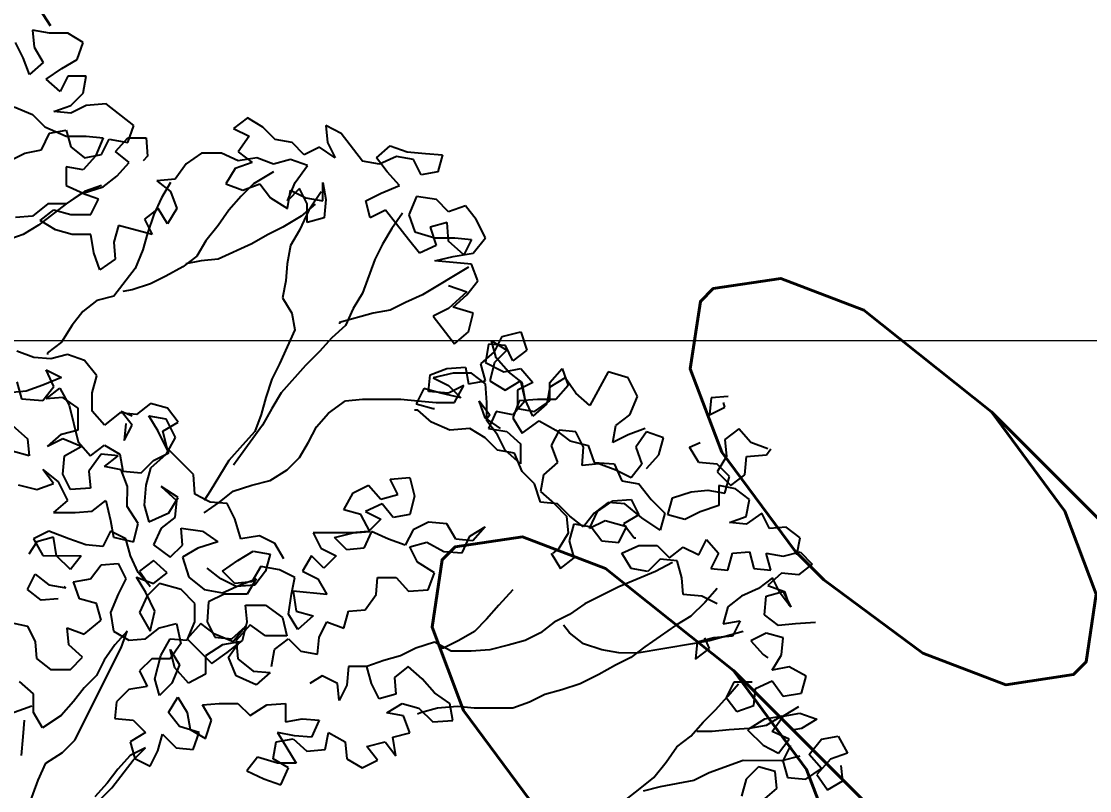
# Model space of a CAD drawing. Header units: millimetres. Extents: x 684983 to 685377, y 990360 to 990509.
# Drawn here: x 685002.778 to 685003.781, y 990431.616 to 990432.338 of the extents above; entities that cross this region are included whole.
import ezdxf

# ---------------------------------------------------------------- set-up
doc = ezdxf.new("R2010")
doc.units = ezdxf.units.MM
doc.layers.add('grid', color=8, linetype='Continuous', lineweight=9)
doc.layers.add('GRID LEVELS', color=7, linetype='Continuous', lineweight=13)
doc.layers.add('TEAK', color=7, linetype='Continuous')
doc.styles.get("Standard").update_dxf_attribs({"font": 'RomanS'})

# ---------------------------------------------------------------- blocks, each defined once
blk = doc.blocks.new('A$C25655A80')
at = {"color": 62}
for p, q in [((0.20665, 2.06565), (0.19608, 2.06758)), ((0.19608, 2.06758), (0.19703, 2.05701)), ((0.19029, 2.05028), (0.18549, 2.0599)), ((0.21818, 2.06564), (0.20665, 2.06565)), ((0.22779, 2.05986), (0.21818, 2.06564)), ((0.22394, 2.04929), (0.22779, 2.05986)), ((0.19703, 2.05701), (0.20279, 2.04739)), ((0.19413, 2.03971), (0.19029, 2.05028)), ((0.20279, 2.04739), (0.19413, 2.03971)), ((0.21432, 2.04353), (0.22394, 2.04929)), ((0.2047, 2.03681), (0.21432, 2.04353)), ((0.21334, 2.02911), (0.2047, 2.03681)), ((0.21816, 2.03872), (0.21334, 2.02911)), ((0.22969, 2.03871), (0.21816, 2.03872)), ((0.22776, 2.02814), (0.22969, 2.03871)), ((0.22006, 2.02046), (0.22776, 2.02814)), ((0.1845, 2.01953), (0.19603, 2.01471)), ((0.20949, 2.01662), (0.22006, 2.02046)), ((0.22968, 2.02045), (0.22006, 2.01565)), ((0.24218, 2.0214), (0.22968, 2.02045)), ((0.25947, 2.00792), (0.24218, 2.0214)), ((0.19603, 2.01471), (0.20371, 2.00701)), ((0.22006, 2.01565), (0.20949, 2.01662)), ((0.33061, 2.01266), (0.32195, 2.00594)), ((0.34022, 2.00689), (0.33061, 2.01266)), ((0.20371, 2.00701), (0.21716, 2.00123)), ((0.25561, 1.99735), (0.25947, 2.00792)), ((0.32195, 2.00594), (0.33156, 2.00113)), ((0.3479, 1.99919), (0.34022, 2.00689)), ((0.37963, 2.00781), (0.38058, 1.99724)), ((0.38924, 2.003), (0.37963, 2.00781)), ((0.20177, 1.99259), (0.20659, 2.00316)), ((0.20659, 2.00316), (0.21717, 2.00508)), ((0.21716, 2.00123), (0.22966, 2.00122)), ((0.21717, 2.00508), (0.22004, 1.9945)), ((0.22966, 2.00122), (0.24023, 2.00025)), ((0.24023, 2.00025), (0.23542, 1.98872)), ((0.23926, 1.98968), (0.24408, 1.99928)), ((0.24408, 1.99928), (0.25561, 1.99735)), ((0.24792, 1.99159), (0.25561, 2.00024)), ((0.25561, 2.00024), (0.26715, 2.00022)), ((0.26715, 2.00022), (0.2681, 1.98869)), ((0.33156, 2.00113), (0.32482, 1.99152)), ((0.35847, 1.99726), (0.3479, 1.99919)), ((0.40268, 1.98568), (0.38924, 2.003)), ((0.1912, 1.99068), (0.20177, 1.99259)), ((0.22004, 1.9945), (0.22869, 1.98776)), ((0.36615, 1.98956), (0.35847, 1.99726)), ((0.37577, 1.99436), (0.36615, 1.98956)), ((0.38538, 1.98762), (0.37577, 1.99436)), ((0.38058, 1.99724), (0.38538, 1.98762)), ((0.41133, 1.9876), (0.41999, 1.99528)), ((0.41999, 1.99528), (0.43056, 1.99142)), ((0.18158, 1.98588), (0.1912, 1.99068)), ((0.23542, 1.98872), (0.22772, 1.98007)), ((0.22869, 1.98776), (0.23926, 1.98968)), ((0.25656, 1.98485), (0.24792, 1.99159)), ((0.2681, 1.98869), (0.26521, 1.98581)), ((0.30175, 1.99058), (0.29213, 1.98386)), ((0.31425, 1.99057), (0.30175, 1.99058)), ((0.32482, 1.98575), (0.31425, 1.99057)), ((0.32482, 1.99152), (0.33347, 1.98478)), ((0.33635, 1.98766), (0.32482, 1.98575)), ((0.34692, 1.98381), (0.33635, 1.98766)), ((0.3575, 1.98668), (0.34692, 1.98381)), ((0.36807, 1.98283), (0.3575, 1.98668)), ((0.41806, 1.97894), (0.41133, 1.9876)), ((0.42383, 1.98855), (0.41325, 1.98375)), ((0.4344, 1.98661), (0.42383, 1.98855)), ((0.43056, 1.99142), (0.4421, 1.99045)), ((0.4392, 1.977), (0.4344, 1.98661)), ((0.4421, 1.99045), (0.45267, 1.98948)), ((0.45267, 1.98948), (0.44978, 1.97891)), ((0.21715, 1.98201), (0.21714, 1.97047)), ((0.22772, 1.98007), (0.21715, 1.98201)), ((0.24886, 1.97621), (0.25656, 1.98485)), ((0.29213, 1.98386), (0.28539, 1.97425)), ((0.32289, 1.98095), (0.31711, 1.97134)), ((0.33347, 1.98478), (0.32289, 1.98095)), ((0.36037, 1.97226), (0.36807, 1.98283)), ((0.41325, 1.98375), (0.40268, 1.98568)), ((0.24021, 1.96949), (0.24886, 1.97621)), ((0.28539, 1.97425), (0.27385, 1.9733)), ((0.27385, 1.9733), (0.2825, 1.96657)), ((0.34692, 1.979), (0.33441, 1.97132)), ((0.42574, 1.97028), (0.41806, 1.97894)), ((0.44978, 1.97891), (0.4392, 1.977)), ((0.22867, 1.96661), (0.21712, 1.95893)), ((0.21714, 1.97047), (0.22771, 1.96565)), ((0.22771, 1.96565), (0.24021, 1.96949)), ((0.23925, 1.97045), (0.22867, 1.96661)), ((0.28251, 1.97233), (0.27673, 1.96273)), ((0.2825, 1.96657), (0.28634, 1.95599)), ((0.31711, 1.97134), (0.32768, 1.96749)), ((0.33441, 1.97132), (0.32672, 1.96364)), ((0.32768, 1.96749), (0.33826, 1.97132)), ((0.33826, 1.97132), (0.34498, 1.96266)), ((0.35555, 1.96073), (0.36037, 1.97226)), ((0.36325, 1.96841), (0.35555, 1.96073)), ((0.35555, 1.95592), (0.35748, 1.96746)), ((0.35748, 1.96746), (0.36709, 1.96264)), ((0.36805, 1.9588), (0.36325, 1.96841)), ((0.37671, 1.96648), (0.36901, 1.95495)), ((0.37766, 1.96071), (0.37767, 1.97225)), ((0.37767, 1.97225), (0.37959, 1.96167)), ((0.4142, 1.96548), (0.42574, 1.97028)), ((0.22674, 1.96566), (0.21712, 1.95893)), ((0.23731, 1.9618), (0.22674, 1.96566)), ((0.2325, 1.95219), (0.23731, 1.9618)), ((0.27673, 1.96273), (0.27191, 1.95216)), ((0.32672, 1.96364), (0.31902, 1.955)), ((0.34498, 1.96266), (0.35555, 1.95592)), ((0.36709, 1.96264), (0.37766, 1.96071)), ((0.37959, 1.96167), (0.37862, 1.95014)), ((0.40458, 1.96069), (0.4142, 1.96548)), ((0.40745, 1.95011), (0.40458, 1.96069)), ((0.43631, 1.96354), (0.43149, 1.95201)), ((0.4488, 1.96161), (0.43631, 1.96354)), ((0.45648, 1.95391), (0.4488, 1.96161)), ((0.20559, 1.95895), (0.19597, 1.95126)), ((0.21712, 1.95893), (0.19981, 1.94549)), ((0.20077, 1.94838), (0.20943, 1.9551)), ((0.21712, 1.95893), (0.20559, 1.95895)), ((0.20943, 1.9551), (0.22, 1.9522)), ((0.2748, 1.956), (0.26614, 1.94928)), ((0.28056, 1.94638), (0.2748, 1.956)), ((0.28634, 1.95599), (0.28056, 1.94638)), ((0.31902, 1.955), (0.31228, 1.94539)), ((0.36901, 1.95495), (0.36323, 1.94246)), ((0.37286, 1.95879), (0.3642, 1.95111)), ((0.36804, 1.94726), (0.36805, 1.9588)), ((0.41707, 1.95491), (0.40745, 1.95011)), ((0.42379, 1.94625), (0.41707, 1.95491)), ((0.42764, 1.95297), (0.42091, 1.94337)), ((0.46706, 1.95774), (0.45648, 1.95391)), ((0.47378, 1.94909), (0.46706, 1.95774)), ((0.19597, 1.95126), (0.18539, 1.95031)), ((0.21038, 1.9426), (0.20077, 1.94838)), ((0.22, 1.9522), (0.2325, 1.95219)), ((0.26614, 1.94928), (0.27094, 1.93966)), ((0.27191, 1.95216), (0.26806, 1.94062)), ((0.3642, 1.95111), (0.35266, 1.94439)), ((0.37862, 1.95014), (0.36804, 1.94726)), ((0.43147, 1.93663), (0.42379, 1.94625)), ((0.43149, 1.95201), (0.43532, 1.94143)), ((0.45552, 1.94718), (0.44494, 1.94431)), ((0.45647, 1.93564), (0.45552, 1.94718)), ((0.47954, 1.93755), (0.47378, 1.94909)), ((0.19019, 1.93973), (0.17961, 1.9359)), ((0.19981, 1.94549), (0.19019, 1.93973)), ((0.22095, 1.93971), (0.21038, 1.9426)), ((0.23249, 1.93969), (0.22095, 1.93971)), ((0.2344, 1.92816), (0.23249, 1.93969)), ((0.2498, 1.94545), (0.2469, 1.93487)), ((0.27094, 1.93966), (0.2498, 1.94545)), ((0.26806, 1.94062), (0.26516, 1.93005)), ((0.31228, 1.94539), (0.30458, 1.93578)), ((0.34304, 1.93959), (0.33342, 1.93383)), ((0.35266, 1.94439), (0.34304, 1.93959)), ((0.36323, 1.94246), (0.35745, 1.93285)), ((0.42091, 1.94337), (0.41513, 1.93376)), ((0.43532, 1.94143), (0.44782, 1.93757)), ((0.44494, 1.94431), (0.44877, 1.93277)), ((0.2469, 1.93487), (0.24785, 1.9243)), ((0.30458, 1.93578), (0.29881, 1.92618)), ((0.33342, 1.93383), (0.31226, 1.92424)), ((0.35745, 1.93285), (0.35552, 1.92132)), ((0.41513, 1.93376), (0.41031, 1.92415)), ((0.4382, 1.92797), (0.43147, 1.93663)), ((0.44877, 1.93277), (0.4382, 1.92797)), ((0.44782, 1.93757), (0.46031, 1.93756)), ((0.46607, 1.92698), (0.45647, 1.93564)), ((0.46031, 1.93756), (0.47089, 1.93659)), ((0.47089, 1.93659), (0.46607, 1.92698)), ((0.47184, 1.92794), (0.47954, 1.93755)), ((0.23824, 1.91758), (0.2344, 1.92816)), ((0.26516, 1.93005), (0.26035, 1.91852)), ((0.29881, 1.92618), (0.29015, 1.91945)), ((0.4478, 1.92316), (0.45934, 1.92603)), ((0.45934, 1.92603), (0.47184, 1.92794)), ((0.24785, 1.9243), (0.23824, 1.91758)), ((0.29015, 1.91945), (0.27957, 1.9137)), ((0.30169, 1.92329), (0.29207, 1.92138)), ((0.31226, 1.92424), (0.30169, 1.92329)), ((0.35552, 1.92132), (0.35455, 1.91074)), ((0.41031, 1.92415), (0.4026, 1.90301)), ((0.46895, 1.91929), (0.44009, 1.90201)), ((0.47087, 1.92121), (0.4478, 1.92316)), ((0.47471, 1.91063), (0.47087, 1.92121)), ((0.26035, 1.91852), (0.24687, 1.90123)), ((0.27957, 1.9137), (0.26995, 1.9089)), ((0.26995, 1.9089), (0.25841, 1.90506)), ((0.35455, 1.91074), (0.35261, 1.90017)), ((0.45644, 1.90777), (0.46797, 1.90391)), ((0.46797, 1.90199), (0.47471, 1.91063)), ((0.24687, 1.90123), (0.2363, 1.89836)), ((0.25841, 1.90506), (0.25264, 1.90411)), ((0.35261, 1.90017), (0.35837, 1.89055)), ((0.4026, 1.90301), (0.39683, 1.8934)), ((0.44009, 1.90201), (0.42952, 1.89722)), ((0.46797, 1.90391), (0.45643, 1.89335)), ((0.45931, 1.89431), (0.46797, 1.90199)), ((0.2363, 1.89836), (0.22764, 1.89163)), ((0.39683, 1.8934), (0.39201, 1.88283)), ((0.4199, 1.89242), (0.40932, 1.89051)), ((0.42952, 1.89722), (0.4199, 1.89242)), ((0.45643, 1.89335), (0.44681, 1.88855)), ((0.47181, 1.89045), (0.45931, 1.89431)), ((0.22764, 1.89163), (0.2209, 1.88299)), ((0.35837, 1.89055), (0.36029, 1.87998)), ((0.40932, 1.89051), (0.38817, 1.88476)), ((0.44681, 1.88855), (0.46025, 1.87123)), ((0.46891, 1.87892), (0.47181, 1.89045)), ((0.2209, 1.88299), (0.21416, 1.87242)), ((0.36029, 1.87998), (0.35065, 1.85884)), ((0.39201, 1.88283), (0.38335, 1.87515)), ((0.38817, 1.88476), (0.38817, 1.8838)), ((0.46025, 1.87123), (0.46891, 1.87892)), ((0.49006, 1.87601), (0.5016, 1.87889)), ((0.5016, 1.87889), (0.50543, 1.86735)), ((0.21416, 1.87242), (0.2055, 1.8657)), ((0.38335, 1.87515), (0.37565, 1.8665)), ((0.48333, 1.87314), (0.49293, 1.86736)), ((0.4862, 1.86256), (0.48333, 1.87314)), ((0.48524, 1.8664), (0.49006, 1.87601)), ((0.19685, 1.86282), (0.18628, 1.86668)), ((0.2055, 1.8657), (0.2055, 1.86474)), ((0.37565, 1.8665), (0.367, 1.85786)), ((0.47658, 1.85872), (0.48524, 1.8664)), ((0.4814, 1.87121), (0.47947, 1.85968)), ((0.49198, 1.87024), (0.4814, 1.87121)), ((0.49293, 1.86736), (0.48524, 1.85968)), ((0.49677, 1.86063), (0.49198, 1.87024)), ((0.50543, 1.86735), (0.49677, 1.86063)), ((0.20742, 1.86185), (0.19685, 1.86282)), ((0.218, 1.86473), (0.20742, 1.86185)), ((0.22857, 1.86087), (0.218, 1.86473)), ((0.23625, 1.85125), (0.22857, 1.86087)), ((0.35065, 1.85884), (0.34584, 1.84923)), ((0.47946, 1.84814), (0.47658, 1.85872)), ((0.47947, 1.85968), (0.491, 1.8539)), ((0.48524, 1.85968), (0.48234, 1.84814)), ((0.49388, 1.8539), (0.4862, 1.86256)), ((0.20453, 1.85513), (0.21414, 1.85031)), ((0.20933, 1.84455), (0.20453, 1.85513)), ((0.367, 1.85786), (0.3516, 1.84057)), ((0.44388, 1.84145), (0.44486, 1.85202)), ((0.44486, 1.85202), (0.45543, 1.85586)), ((0.45928, 1.85297), (0.44678, 1.8501)), ((0.45543, 1.85586), (0.46697, 1.85681)), ((0.47081, 1.85296), (0.45928, 1.85297)), ((0.46697, 1.85681), (0.46888, 1.84623)), ((0.47946, 1.84622), (0.47081, 1.85296)), ((0.491, 1.8539), (0.50158, 1.85582)), ((0.50253, 1.84716), (0.49388, 1.8539)), ((0.50158, 1.85582), (0.50926, 1.84716)), ((0.51983, 1.84715), (0.52753, 1.85579)), ((0.52753, 1.85579), (0.53137, 1.84521)), ((0.55637, 1.85384), (0.54481, 1.8327)), ((0.56886, 1.84999), (0.55637, 1.85384)), ((0.18626, 1.84745), (0.18914, 1.83688)), ((0.2026, 1.84551), (0.19202, 1.84168)), ((0.21414, 1.85031), (0.2026, 1.84551)), ((0.23336, 1.84068), (0.23625, 1.85125)), ((0.34584, 1.84923), (0.34198, 1.8377)), ((0.44678, 1.8501), (0.45638, 1.84528)), ((0.46888, 1.84623), (0.47946, 1.84814)), ((0.48041, 1.83469), (0.47946, 1.84622)), ((0.48234, 1.84814), (0.49195, 1.84237)), ((0.49195, 1.84237), (0.50157, 1.84812)), ((0.50926, 1.84716), (0.49964, 1.84236)), ((0.50157, 1.84812), (0.50444, 1.83563)), ((0.50444, 1.83659), (0.50253, 1.84716)), ((0.51982, 1.83561), (0.51983, 1.84715)), ((0.52945, 1.85002), (0.51983, 1.84426)), ((0.53617, 1.8404), (0.52945, 1.85002)), ((0.57462, 1.83844), (0.56886, 1.84999)), ((0.19202, 1.84168), (0.18145, 1.84073)), ((0.20259, 1.8359), (0.20933, 1.84455)), ((0.20452, 1.83686), (0.21317, 1.84358)), ((0.21317, 1.84358), (0.21893, 1.833)), ((0.23335, 1.82914), (0.23336, 1.84068)), ((0.3516, 1.84057), (0.34582, 1.83096)), ((0.441, 1.84337), (0.43619, 1.83376)), ((0.45157, 1.84048), (0.441, 1.84337)), ((0.45638, 1.84048), (0.44388, 1.84145)), ((0.46407, 1.83758), (0.45157, 1.84048)), ((0.45638, 1.84528), (0.46407, 1.83758)), ((0.466, 1.84527), (0.45638, 1.84048)), ((0.46022, 1.8347), (0.466, 1.84527)), ((0.49964, 1.84236), (0.49963, 1.83082)), ((0.51983, 1.84426), (0.5179, 1.83369)), ((0.53137, 1.84521), (0.52367, 1.83657)), ((0.54481, 1.8327), (0.53617, 1.8404)), ((0.18914, 1.83688), (0.20259, 1.8359)), ((0.21509, 1.83781), (0.20452, 1.83686)), ((0.2247, 1.83107), (0.21509, 1.83781)), ((0.21893, 1.833), (0.22468, 1.80993)), ((0.26988, 1.83392), (0.26122, 1.8272)), ((0.28045, 1.83102), (0.26988, 1.83392)), ((0.34198, 1.8377), (0.33909, 1.82712)), ((0.38139, 1.82805), (0.39197, 1.83573)), ((0.39197, 1.83573), (0.40254, 1.83668)), ((0.40254, 1.83668), (0.42658, 1.83666)), ((0.42658, 1.83666), (0.43715, 1.83569)), ((0.43619, 1.83376), (0.44676, 1.83087)), ((0.43715, 1.83569), (0.44868, 1.83471)), ((0.44868, 1.83471), (0.46022, 1.8347)), ((0.4756, 1.83565), (0.48232, 1.82699)), ((0.47944, 1.82507), (0.4756, 1.83565)), ((0.4804, 1.82315), (0.48041, 1.83469)), ((0.50444, 1.83563), (0.49674, 1.82698)), ((0.5006, 1.83563), (0.49674, 1.82506)), ((0.51213, 1.83658), (0.5006, 1.83563)), ((0.50924, 1.82601), (0.50444, 1.83659)), ((0.5179, 1.83369), (0.50924, 1.82601)), ((0.5102, 1.82889), (0.51982, 1.83561)), ((0.52367, 1.83657), (0.51213, 1.83658)), ((0.5698, 1.82691), (0.57462, 1.83844)), ((0.62076, 1.83744), (0.61979, 1.82687)), ((0.63134, 1.83839), (0.62076, 1.83744)), ((0.62941, 1.83167), (0.62845, 1.83455)), ((0.22469, 1.81762), (0.2247, 1.83107)), ((0.24103, 1.82049), (0.23335, 1.82914)), ((0.25065, 1.82817), (0.24103, 1.82049)), ((0.26122, 1.8272), (0.25065, 1.82817)), ((0.25161, 1.82913), (0.25834, 1.82624)), ((0.25833, 1.82047), (0.25161, 1.82913)), ((0.26891, 1.82623), (0.27949, 1.8243)), ((0.27467, 1.81661), (0.26891, 1.82623)), ((0.28717, 1.82237), (0.28045, 1.83102)), ((0.33909, 1.82712), (0.33523, 1.81655)), ((0.34582, 1.83096), (0.34004, 1.82039)), ((0.37369, 1.8194), (0.38139, 1.82805)), ((0.43714, 1.82992), (0.43522, 1.82992)), ((0.44579, 1.82222), (0.43714, 1.82992)), ((0.44676, 1.83087), (0.44772, 1.83087)), ((0.48232, 1.82699), (0.4804, 1.82411)), ((0.48617, 1.82891), (0.48135, 1.81834)), ((0.49674, 1.82698), (0.48617, 1.82891)), ((0.49963, 1.83082), (0.5102, 1.82889)), ((0.56114, 1.82019), (0.5698, 1.82691)), ((0.61979, 1.82687), (0.62941, 1.83167)), ((0.18335, 1.82054), (0.19296, 1.81188)), ((0.25449, 1.82143), (0.25352, 1.81086)), ((0.25352, 1.81086), (0.25833, 1.82047)), ((0.27756, 1.81661), (0.28717, 1.82237)), ((0.27949, 1.8243), (0.28524, 1.81275)), ((0.34004, 1.82039), (0.32464, 1.79926)), ((0.36887, 1.80979), (0.37369, 1.8194)), ((0.45732, 1.8174), (0.44579, 1.82222)), ((0.48904, 1.81834), (0.47944, 1.82507)), ((0.48712, 1.81449), (0.4804, 1.82315)), ((0.49674, 1.82506), (0.5025, 1.81544)), ((0.5025, 1.81544), (0.51308, 1.82312)), ((0.51308, 1.82312), (0.52365, 1.81734)), ((0.55921, 1.80962), (0.56114, 1.82019)), ((0.20545, 1.80706), (0.21411, 1.81474)), ((0.21411, 1.81474), (0.22469, 1.81762)), ((0.28139, 1.80315), (0.27467, 1.81661)), ((0.28043, 1.80603), (0.27756, 1.81661)), ((0.28524, 1.81275), (0.27947, 1.80219)), ((0.33523, 1.81655), (0.32754, 1.80791)), ((0.46982, 1.81835), (0.45732, 1.8174)), ((0.47943, 1.81258), (0.46982, 1.81835)), ((0.48711, 1.80488), (0.47943, 1.81258)), ((0.48135, 1.81834), (0.49289, 1.81641)), ((0.49192, 1.80487), (0.48712, 1.81449)), ((0.49289, 1.81641), (0.50153, 1.80871)), ((0.52557, 1.81734), (0.52076, 1.80773)), ((0.52365, 1.81734), (0.5323, 1.81061)), ((0.53615, 1.81637), (0.52557, 1.81734)), ((0.54094, 1.80675), (0.53615, 1.81637)), ((0.56883, 1.81442), (0.55921, 1.80962)), ((0.57941, 1.81825), (0.56883, 1.81442)), ((0.58037, 1.81633), (0.57363, 1.80672)), ((0.59094, 1.81247), (0.58037, 1.81633)), ((0.58804, 1.8019), (0.59094, 1.81247)), ((0.63805, 1.8182), (0.62939, 1.81148)), ((0.64573, 1.80954), (0.63805, 1.8182)), ((0.19296, 1.81188), (0.19391, 1.8013)), ((0.21507, 1.81186), (0.20545, 1.80706)), ((0.2266, 1.80704), (0.21507, 1.81186)), ((0.21602, 1.80128), (0.2266, 1.80704)), ((0.22468, 1.80993), (0.23236, 1.80127)), ((0.23236, 1.80127), (0.24102, 1.80799)), ((0.24102, 1.80799), (0.25063, 1.80221)), ((0.29676, 1.78967), (0.28043, 1.80603)), ((0.32754, 1.80791), (0.31888, 1.7983)), ((0.3631, 1.80019), (0.36887, 1.80979)), ((0.50153, 1.80871), (0.50152, 1.79621)), ((0.52076, 1.80773), (0.52459, 1.79715)), ((0.5323, 1.81061), (0.54383, 1.80771)), ((0.53997, 1.79522), (0.54094, 1.80675)), ((0.54383, 1.80771), (0.54766, 1.79713)), ((0.57363, 1.80672), (0.57746, 1.79614)), ((0.60727, 1.80669), (0.61401, 1.80957)), ((0.61303, 1.79707), (0.60727, 1.80669)), ((0.62939, 1.81148), (0.63034, 1.8009)), ((0.6563, 1.80569), (0.64573, 1.80954)), ((0.65533, 1.80184), (0.65822, 1.80568)), ((0.19391, 1.8013), (0.18334, 1.8042)), ((0.21505, 1.78975), (0.21602, 1.80128)), ((0.23909, 1.80222), (0.23139, 1.79166)), ((0.24966, 1.80125), (0.23909, 1.80222)), ((0.24101, 1.79453), (0.24966, 1.80125)), ((0.25063, 1.80221), (0.25254, 1.79164)), ((0.27947, 1.80219), (0.26984, 1.79354)), ((0.27177, 1.79835), (0.28139, 1.80315)), ((0.32464, 1.79926), (0.32176, 1.79542)), ((0.3554, 1.7925), (0.3631, 1.80019)), ((0.49768, 1.80295), (0.48711, 1.80488)), ((0.50152, 1.79621), (0.49192, 1.80487)), ((0.50248, 1.79141), (0.49768, 1.80295)), ((0.58035, 1.79326), (0.58804, 1.8019)), ((0.63034, 1.8009), (0.62456, 1.7913)), ((0.64187, 1.78936), (0.64284, 1.80089)), ((0.64284, 1.80089), (0.65533, 1.80184)), ((0.20255, 1.79264), (0.21216, 1.78494)), ((0.20927, 1.78398), (0.20255, 1.79264)), ((0.25158, 1.7926), (0.24101, 1.79453)), ((0.25541, 1.78202), (0.25158, 1.7926)), ((0.26407, 1.79066), (0.27177, 1.79835)), ((0.26984, 1.79354), (0.26695, 1.78297)), ((0.31888, 1.7983), (0.30732, 1.77909)), ((0.34482, 1.78578), (0.3554, 1.7925)), ((0.52459, 1.79715), (0.51593, 1.78947)), ((0.55055, 1.79617), (0.53997, 1.79522)), ((0.54766, 1.79713), (0.56016, 1.79616)), ((0.56112, 1.79231), (0.55055, 1.79617)), ((0.56016, 1.79616), (0.56496, 1.78558)), ((0.57073, 1.7875), (0.56112, 1.79231)), ((0.57746, 1.79614), (0.57073, 1.7875)), ((0.62457, 1.7961), (0.61303, 1.79707)), ((0.63225, 1.7884), (0.62457, 1.7961)), ((0.21985, 1.78013), (0.21505, 1.78975)), ((0.23139, 1.79166), (0.23234, 1.78108)), ((0.25254, 1.79164), (0.26407, 1.79066)), ((0.29771, 1.77717), (0.29676, 1.78967)), ((0.33328, 1.78291), (0.34482, 1.78578)), ((0.4198, 1.78668), (0.4323, 1.78763)), ((0.4246, 1.77706), (0.4198, 1.78668)), ((0.4323, 1.78763), (0.43517, 1.77609)), ((0.51016, 1.78371), (0.50248, 1.79141)), ((0.51593, 1.78947), (0.514, 1.7789)), ((0.56496, 1.78558), (0.57553, 1.78365)), ((0.62456, 1.7913), (0.63321, 1.78264)), ((0.62936, 1.77783), (0.63225, 1.7884)), ((0.63321, 1.78264), (0.64187, 1.78936)), ((0.18716, 1.78304), (0.1987, 1.78015)), ((0.1987, 1.78015), (0.20927, 1.78398)), ((0.21216, 1.78494), (0.21792, 1.7734)), ((0.23234, 1.78108), (0.21985, 1.78013)), ((0.2554, 1.76952), (0.25541, 1.78202)), ((0.26695, 1.78297), (0.26598, 1.77047)), ((0.27656, 1.782), (0.28617, 1.77334)), ((0.28713, 1.77526), (0.27656, 1.782)), ((0.30732, 1.77909), (0.30347, 1.77332)), ((0.31308, 1.77235), (0.32174, 1.77908)), ((0.32174, 1.77908), (0.33328, 1.78291)), ((0.39672, 1.77805), (0.40634, 1.78284)), ((0.40634, 1.78284), (0.41402, 1.77418)), ((0.514, 1.77217), (0.51016, 1.78371)), ((0.514, 1.7789), (0.52265, 1.7712)), ((0.57553, 1.78365), (0.58321, 1.77403)), ((0.59667, 1.77498), (0.60821, 1.77881)), ((0.60821, 1.77881), (0.61879, 1.77976)), ((0.61879, 1.77976), (0.62936, 1.77783)), ((0.62552, 1.78264), (0.62551, 1.77015)), ((0.63609, 1.78071), (0.62552, 1.78264)), ((0.64473, 1.77397), (0.63609, 1.78071)), ((0.21792, 1.7734), (0.20926, 1.76572)), ((0.23329, 1.76666), (0.24195, 1.77338)), ((0.24195, 1.77338), (0.24482, 1.76088)), ((0.28136, 1.76565), (0.28713, 1.77526)), ((0.28617, 1.77334), (0.2852, 1.76277)), ((0.30732, 1.77236), (0.29771, 1.77717)), ((0.30347, 1.76563), (0.31308, 1.77235)), ((0.31789, 1.77139), (0.30732, 1.77236)), ((0.39095, 1.76748), (0.39672, 1.77805)), ((0.41402, 1.77418), (0.4246, 1.77706)), ((0.43517, 1.77609), (0.43228, 1.76455)), ((0.52457, 1.7712), (0.514, 1.77217)), ((0.55629, 1.77213), (0.54764, 1.76541)), ((0.54956, 1.76637), (0.55918, 1.77309)), ((0.56687, 1.77116), (0.55629, 1.77213)), ((0.55918, 1.77309), (0.57071, 1.77404)), ((0.57071, 1.77404), (0.57551, 1.76442)), ((0.58321, 1.77403), (0.59186, 1.76537)), ((0.59378, 1.76441), (0.59667, 1.77498)), ((0.6428, 1.7634), (0.64473, 1.77397)), ((0.20926, 1.76572), (0.22272, 1.76571)), ((0.22272, 1.76571), (0.23329, 1.76666)), ((0.26212, 1.75894), (0.2554, 1.76952)), ((0.26598, 1.77047), (0.26885, 1.7599)), ((0.26885, 1.7599), (0.28136, 1.76565)), ((0.32269, 1.76177), (0.31789, 1.77139)), ((0.40152, 1.76458), (0.39095, 1.76748)), ((0.41498, 1.7713), (0.4044, 1.7665)), ((0.4044, 1.7665), (0.41401, 1.76169)), ((0.4217, 1.76264), (0.41498, 1.7713)), ((0.52265, 1.7712), (0.53033, 1.7635)), ((0.53225, 1.7635), (0.52457, 1.7712)), ((0.54764, 1.76541), (0.5409, 1.75676)), ((0.54474, 1.7558), (0.54956, 1.76637)), ((0.57743, 1.7625), (0.56687, 1.77116)), ((0.59186, 1.76537), (0.58896, 1.7548)), ((0.61397, 1.76631), (0.60435, 1.76151)), ((0.62551, 1.77015), (0.61397, 1.76631)), ((0.65242, 1.76531), (0.6428, 1.75859)), ((0.65722, 1.7557), (0.65242, 1.76531)), ((0.24482, 1.76088), (0.24673, 1.75031)), ((0.25923, 1.74741), (0.26212, 1.75894)), ((0.2852, 1.76277), (0.27654, 1.75605)), ((0.32652, 1.74927), (0.32269, 1.76177)), ((0.40727, 1.754), (0.40152, 1.76458)), ((0.41401, 1.76169), (0.40631, 1.754)), ((0.43228, 1.76455), (0.4217, 1.76264)), ((0.44381, 1.75974), (0.43419, 1.75494)), ((0.45534, 1.75877), (0.44381, 1.75974)), ((0.4611, 1.74915), (0.45534, 1.75877)), ((0.53033, 1.7635), (0.53128, 1.75293)), ((0.53224, 1.74812), (0.53513, 1.75869)), ((0.5409, 1.75676), (0.53225, 1.7635)), ((0.53513, 1.75869), (0.5457, 1.75676)), ((0.55436, 1.7606), (0.54474, 1.7558)), ((0.56781, 1.75674), (0.55436, 1.7606)), ((0.57551, 1.76442), (0.56589, 1.75866)), ((0.56589, 1.75866), (0.57262, 1.75001)), ((0.58896, 1.7548), (0.57743, 1.7625)), ((0.60435, 1.76151), (0.59378, 1.76441)), ((0.63222, 1.75957), (0.6428, 1.7634)), ((0.6428, 1.75859), (0.63222, 1.75957)), ((0.20636, 1.75419), (0.19675, 1.74939)), ((0.21886, 1.74937), (0.20636, 1.75419)), ((0.24482, 1.75415), (0.24, 1.74454)), ((0.25442, 1.74934), (0.24482, 1.75415)), ((0.27654, 1.75605), (0.27172, 1.74548)), ((0.28904, 1.75603), (0.30249, 1.7541)), ((0.28999, 1.74546), (0.28904, 1.75603)), ((0.30249, 1.7541), (0.3121, 1.74736)), ((0.37171, 1.75307), (0.3765, 1.74346)), ((0.39574, 1.75305), (0.37171, 1.75307)), ((0.38516, 1.75018), (0.3967, 1.75305)), ((0.40631, 1.754), (0.39574, 1.75305)), ((0.3967, 1.75305), (0.40727, 1.754)), ((0.40824, 1.754), (0.40342, 1.74343)), ((0.41881, 1.74919), (0.40824, 1.754)), ((0.43419, 1.75494), (0.42938, 1.74533)), ((0.46976, 1.75106), (0.47938, 1.75682)), ((0.47938, 1.75682), (0.47168, 1.74818)), ((0.53128, 1.75293), (0.52551, 1.74332)), ((0.5457, 1.75676), (0.55243, 1.7481)), ((0.563, 1.74713), (0.56781, 1.75674)), ((0.66779, 1.75665), (0.65722, 1.7557)), ((0.67644, 1.74991), (0.66779, 1.75665)), ((0.19867, 1.74747), (0.19385, 1.73978)), ((0.19675, 1.74939), (0.2025, 1.73881)), ((0.20924, 1.75034), (0.19867, 1.74747)), ((0.21116, 1.7388), (0.20924, 1.75034)), ((0.22943, 1.74551), (0.21886, 1.74937)), ((0.24, 1.74454), (0.22943, 1.74551)), ((0.24673, 1.75031), (0.25923, 1.74741)), ((0.2573, 1.73876), (0.25442, 1.74934)), ((0.27172, 1.74548), (0.28229, 1.73778)), ((0.28229, 1.73778), (0.28999, 1.74546)), ((0.3121, 1.74736), (0.2996, 1.74353)), ((0.33806, 1.75118), (0.32652, 1.74927)), ((0.34767, 1.74637), (0.33806, 1.75118)), ((0.35343, 1.73675), (0.34767, 1.74637)), ((0.39284, 1.74248), (0.38516, 1.75018)), ((0.42938, 1.74533), (0.41881, 1.74919)), ((0.43226, 1.74437), (0.44284, 1.74724)), ((0.44284, 1.74724), (0.45341, 1.74146)), ((0.47168, 1.74818), (0.4611, 1.74915)), ((0.46494, 1.74049), (0.46976, 1.75106)), ((0.53511, 1.73754), (0.53224, 1.74812)), ((0.55243, 1.7481), (0.563, 1.74713)), ((0.56492, 1.7404), (0.57549, 1.7452)), ((0.57262, 1.75001), (0.57358, 1.75001)), ((0.57549, 1.7452), (0.58703, 1.74519)), ((0.58703, 1.74519), (0.59471, 1.73749)), ((0.61298, 1.7394), (0.6178, 1.749)), ((0.6178, 1.749), (0.62548, 1.74035)), ((0.6745, 1.73934), (0.67644, 1.74991)), ((0.2025, 1.73881), (0.22654, 1.73879)), ((0.2198, 1.73014), (0.21116, 1.7388)), ((0.22654, 1.73879), (0.2198, 1.73014)), ((0.26209, 1.72818), (0.2573, 1.73876)), ((0.2996, 1.74353), (0.28998, 1.73777)), ((0.32459, 1.73581), (0.3342, 1.74157)), ((0.3342, 1.74157), (0.34478, 1.73964)), ((0.34478, 1.73964), (0.34188, 1.72907)), ((0.37073, 1.73866), (0.36495, 1.72905)), ((0.37841, 1.73096), (0.37073, 1.73866)), ((0.3765, 1.74346), (0.38611, 1.73864)), ((0.38611, 1.73864), (0.37841, 1.73096)), ((0.40342, 1.74343), (0.39284, 1.74248)), ((0.43706, 1.73475), (0.43226, 1.74437)), ((0.45341, 1.74146), (0.46494, 1.74049)), ((0.5207, 1.74044), (0.52646, 1.73082)), ((0.52551, 1.74332), (0.52166, 1.74044)), ((0.57068, 1.73078), (0.56492, 1.7404)), ((0.59471, 1.73749), (0.60337, 1.74421)), ((0.60337, 1.74421), (0.61298, 1.7394)), ((0.62548, 1.74035), (0.62066, 1.73074)), ((0.63124, 1.72977), (0.63413, 1.74034)), ((0.63413, 1.74034), (0.6447, 1.74129)), ((0.6447, 1.74129), (0.64758, 1.73071)), ((0.65528, 1.74032), (0.66585, 1.73839)), ((0.65815, 1.72974), (0.65528, 1.74032)), ((0.66585, 1.73839), (0.67643, 1.74126)), ((0.67643, 1.74126), (0.68411, 1.73356)), ((0.23229, 1.72436), (0.23903, 1.73301)), ((0.23903, 1.73301), (0.2496, 1.73396)), ((0.2496, 1.73396), (0.2544, 1.72434)), ((0.27171, 1.73586), (0.26306, 1.72914)), ((0.28036, 1.72816), (0.27171, 1.73586)), ((0.28998, 1.73777), (0.29382, 1.72527)), ((0.31497, 1.72909), (0.32459, 1.73581)), ((0.339, 1.73196), (0.33323, 1.72235)), ((0.35054, 1.73002), (0.339, 1.73196)), ((0.44763, 1.72801), (0.43706, 1.73475)), ((0.52646, 1.73082), (0.53511, 1.73754)), ((0.58895, 1.73653), (0.58125, 1.72885)), ((0.59663, 1.7346), (0.58605, 1.72885)), ((0.59952, 1.73556), (0.58895, 1.73653)), ((0.60239, 1.72499), (0.59952, 1.73556)), ((0.68411, 1.73356), (0.67545, 1.72684)), ((0.19287, 1.71767), (0.19769, 1.72728)), ((0.19769, 1.72728), (0.20633, 1.72054)), ((0.26113, 1.7253), (0.2717, 1.72144)), ((0.26689, 1.71568), (0.26113, 1.7253)), ((0.26978, 1.71952), (0.26209, 1.72818)), ((0.26306, 1.72914), (0.26978, 1.71952)), ((0.2717, 1.72144), (0.28036, 1.72816)), ((0.29382, 1.72527), (0.30342, 1.71757)), ((0.314, 1.72429), (0.30536, 1.73103)), ((0.32265, 1.7214), (0.31497, 1.72909)), ((0.34188, 1.72907), (0.33515, 1.72042)), ((0.36014, 1.72521), (0.35054, 1.73002)), ((0.35821, 1.71463), (0.36014, 1.72521)), ((0.36495, 1.72905), (0.37456, 1.72423)), ((0.41108, 1.71459), (0.41206, 1.72516)), ((0.41206, 1.72516), (0.42359, 1.72515)), ((0.42359, 1.72515), (0.43127, 1.71649)), ((0.44377, 1.71744), (0.44763, 1.72801)), ((0.58605, 1.72885), (0.56297, 1.71925)), ((0.58125, 1.72885), (0.57068, 1.73078)), ((0.60334, 1.71441), (0.60239, 1.72499)), ((0.62066, 1.73074), (0.63124, 1.72977)), ((0.64758, 1.73071), (0.65815, 1.72974)), ((0.66488, 1.72781), (0.65622, 1.72013)), ((0.67545, 1.72684), (0.66488, 1.72781)), ((0.20633, 1.72054), (0.2169, 1.71861)), ((0.2169, 1.71861), (0.21594, 1.71957)), ((0.22171, 1.72245), (0.23229, 1.72436)), ((0.22555, 1.71187), (0.22171, 1.72245)), ((0.2544, 1.72434), (0.24959, 1.71473)), ((0.27555, 1.72144), (0.26785, 1.71376)), ((0.289, 1.71758), (0.27555, 1.72144)), ((0.32361, 1.71947), (0.314, 1.72429)), ((0.31495, 1.71564), (0.32553, 1.72043)), ((0.33323, 1.72235), (0.32265, 1.7214)), ((0.33515, 1.72042), (0.32361, 1.71947)), ((0.32553, 1.72043), (0.33611, 1.72427)), ((0.33611, 1.72427), (0.33033, 1.71466)), ((0.37456, 1.72423), (0.38032, 1.71461)), ((0.56297, 1.71925), (0.54182, 1.7087)), ((0.65911, 1.72493), (0.65045, 1.71821)), ((0.65622, 1.72013), (0.66679, 1.71628)), ((0.66391, 1.71532), (0.65911, 1.72493)), ((0.20152, 1.71093), (0.19287, 1.71767)), ((0.21209, 1.71188), (0.20152, 1.71093)), ((0.23612, 1.70898), (0.22555, 1.71187)), ((0.24959, 1.71473), (0.24477, 1.7032)), ((0.26785, 1.71376), (0.26303, 1.70319)), ((0.27265, 1.70414), (0.26689, 1.71568)), ((0.29765, 1.70892), (0.289, 1.71758)), ((0.30342, 1.71757), (0.31495, 1.71564)), ((0.31592, 1.71467), (0.3063, 1.70988)), ((0.33033, 1.71466), (0.31592, 1.71467)), ((0.35628, 1.70214), (0.35821, 1.71463)), ((0.35918, 1.71656), (0.36109, 1.70406)), ((0.38032, 1.71461), (0.35918, 1.71656)), ((0.40435, 1.70498), (0.41108, 1.71459)), ((0.43127, 1.71649), (0.44377, 1.71744)), ((0.49664, 1.71739), (0.48798, 1.70779)), ((0.61488, 1.71344), (0.60334, 1.71441)), ((0.62449, 1.70862), (0.61488, 1.71344)), ((0.6245, 1.71824), (0.6168, 1.70959)), ((0.63987, 1.71342), (0.63122, 1.70669)), ((0.65045, 1.71821), (0.63987, 1.71342)), ((0.65428, 1.70187), (0.65525, 1.7134)), ((0.65525, 1.7134), (0.66583, 1.71628)), ((0.67063, 1.70666), (0.66391, 1.71532)), ((0.66583, 1.71628), (0.67063, 1.70666)), ((0.66679, 1.71628), (0.66967, 1.70762)), ((0.239, 1.6984), (0.23612, 1.70898)), ((0.29763, 1.69739), (0.29765, 1.70892)), ((0.3063, 1.70988), (0.30533, 1.69738)), ((0.32937, 1.70793), (0.34186, 1.70792)), ((0.33032, 1.69736), (0.32937, 1.70793)), ((0.34186, 1.70792), (0.35243, 1.70022)), ((0.39377, 1.70403), (0.40435, 1.70498)), ((0.48798, 1.70779), (0.48028, 1.69914)), ((0.54182, 1.7087), (0.5322, 1.70198)), ((0.6168, 1.70959), (0.60814, 1.70095)), ((0.63122, 1.70669), (0.62832, 1.69612)), ((0.22841, 1.68976), (0.239, 1.6984)), ((0.24477, 1.7032), (0.24668, 1.69167)), ((0.26303, 1.70319), (0.26975, 1.69164)), ((0.26975, 1.69164), (0.27265, 1.70414)), ((0.35243, 1.70022), (0.3553, 1.68868)), ((0.36204, 1.69252), (0.35628, 1.70214)), ((0.36109, 1.70406), (0.37166, 1.70116)), ((0.37166, 1.70116), (0.36204, 1.69252)), ((0.39088, 1.69346), (0.39377, 1.70403)), ((0.48028, 1.69914), (0.47259, 1.69146)), ((0.5322, 1.70198), (0.52258, 1.69718)), ((0.60814, 1.70095), (0.59852, 1.69519)), ((0.66293, 1.69513), (0.65428, 1.70187)), ((0.18036, 1.69749), (0.19285, 1.6946)), ((0.19285, 1.6946), (0.19765, 1.68498)), ((0.21879, 1.68304), (0.21784, 1.69361)), ((0.21784, 1.69361), (0.22841, 1.68976)), ((0.24668, 1.69167), (0.25629, 1.68589)), ((0.25533, 1.69166), (0.24763, 1.68301)), ((0.25148, 1.68109), (0.25533, 1.69166)), ((0.26686, 1.68684), (0.27552, 1.69356)), ((0.27552, 1.69356), (0.2861, 1.69644)), ((0.2861, 1.69644), (0.28897, 1.68394)), ((0.29282, 1.68586), (0.29763, 1.69739)), ((0.30148, 1.69642), (0.29282, 1.68682)), ((0.31012, 1.68969), (0.30148, 1.69642)), ((0.30533, 1.69738), (0.31012, 1.68776)), ((0.3207, 1.68679), (0.32936, 1.69447)), ((0.32936, 1.69447), (0.32166, 1.68487)), ((0.33224, 1.69543), (0.32358, 1.68583)), ((0.32742, 1.68582), (0.33032, 1.69736)), ((0.34185, 1.68869), (0.33224, 1.69543)), ((0.37549, 1.6877), (0.38031, 1.69731)), ((0.38031, 1.69731), (0.39088, 1.69346)), ((0.52258, 1.69718), (0.51392, 1.69046)), ((0.53219, 1.69044), (0.52835, 1.69525)), ((0.59852, 1.69519), (0.57928, 1.68175)), ((0.62832, 1.69612), (0.6389, 1.69804)), ((0.6389, 1.69804), (0.63408, 1.68843)), ((0.6735, 1.69608), (0.66293, 1.69513)), ((0.686, 1.69703), (0.6735, 1.69608)), ((0.19765, 1.68498), (0.1986, 1.67441)), ((0.25629, 1.68589), (0.26686, 1.68684)), ((0.27647, 1.67626), (0.28224, 1.68683)), ((0.28224, 1.68683), (0.29282, 1.68586)), ((0.29282, 1.68682), (0.30819, 1.67142)), ((0.32166, 1.68487), (0.31012, 1.68969)), ((0.31012, 1.68776), (0.3207, 1.68679)), ((0.3255, 1.68486), (0.31492, 1.68295)), ((0.3178, 1.67814), (0.32742, 1.68582)), ((0.31876, 1.67526), (0.3255, 1.68486)), ((0.32358, 1.68583), (0.32453, 1.67429)), ((0.3553, 1.68868), (0.34185, 1.68869)), ((0.34761, 1.68004), (0.35626, 1.68676)), ((0.35626, 1.68676), (0.36395, 1.67906)), ((0.37452, 1.67713), (0.37549, 1.6877)), ((0.46297, 1.6857), (0.45335, 1.6809)), ((0.47259, 1.69146), (0.46297, 1.6857)), ((0.5043, 1.68566), (0.49373, 1.68279)), ((0.51392, 1.69046), (0.5043, 1.68566)), ((0.54083, 1.68371), (0.53219, 1.69044)), ((0.61966, 1.68556), (0.60908, 1.68364)), ((0.62255, 1.68748), (0.61197, 1.6846)), ((0.61966, 1.68075), (0.61678, 1.68748)), ((0.64081, 1.6913), (0.61966, 1.68556)), ((0.63408, 1.68843), (0.62255, 1.68748)), ((0.65523, 1.69033), (0.64562, 1.68553)), ((0.64562, 1.68553), (0.6533, 1.67687)), ((0.6658, 1.68744), (0.65523, 1.69033)), ((0.66483, 1.67686), (0.6658, 1.68744)), ((0.22744, 1.67534), (0.21879, 1.68304)), ((0.22259, 1.62344), (0.25148, 1.68109)), ((0.24763, 1.68301), (0.2409, 1.67341)), ((0.28897, 1.68394), (0.28223, 1.67433)), ((0.28224, 1.6801), (0.288, 1.67048)), ((0.28511, 1.66856), (0.28224, 1.6801)), ((0.31492, 1.68295), (0.30434, 1.67623)), ((0.34567, 1.66947), (0.34761, 1.68004)), ((0.36395, 1.67906), (0.37452, 1.67713)), ((0.43605, 1.68092), (0.42643, 1.67612)), ((0.44759, 1.68475), (0.43605, 1.68092)), ((0.45816, 1.67898), (0.44759, 1.68475)), ((0.45335, 1.6809), (0.45143, 1.6809)), ((0.47065, 1.67896), (0.45816, 1.67898)), ((0.48219, 1.67991), (0.47065, 1.67896)), ((0.49373, 1.68279), (0.48219, 1.67991)), ((0.55236, 1.67985), (0.54083, 1.68371)), ((0.56294, 1.67792), (0.55236, 1.67985)), ((0.57928, 1.68175), (0.57062, 1.67503)), ((0.60908, 1.68364), (0.57447, 1.67791)), ((0.61197, 1.6846), (0.611, 1.67403)), ((0.611, 1.67403), (0.61966, 1.68075)), ((0.1986, 1.67441), (0.20725, 1.66767)), ((0.21974, 1.66766), (0.22744, 1.67534)), ((0.2409, 1.67341), (0.23608, 1.6638)), ((0.2707, 1.67434), (0.263, 1.66666)), ((0.28223, 1.67433), (0.2707, 1.67434)), ((0.27261, 1.66184), (0.27647, 1.67626)), ((0.30434, 1.67623), (0.30433, 1.6647)), ((0.30819, 1.67142), (0.3178, 1.67814)), ((0.32356, 1.66372), (0.31876, 1.67526)), ((0.32453, 1.67429), (0.33414, 1.66659)), ((0.41585, 1.67325), (0.40527, 1.66941)), ((0.42643, 1.67612), (0.41585, 1.67325)), ((0.57062, 1.67503), (0.56101, 1.67023)), ((0.57447, 1.67791), (0.56294, 1.67792)), ((0.6533, 1.67687), (0.65618, 1.67495)), ((0.65906, 1.66726), (0.66483, 1.67686)), ((0.20725, 1.66767), (0.21974, 1.66766)), ((0.263, 1.66666), (0.2678, 1.65704)), ((0.288, 1.67048), (0.28318, 1.65895)), ((0.29375, 1.65894), (0.28511, 1.66856)), ((0.33414, 1.66659), (0.34471, 1.66562)), ((0.34471, 1.66562), (0.33605, 1.65794)), ((0.39374, 1.66942), (0.39277, 1.65789)), ((0.40527, 1.66941), (0.39374, 1.66942)), ((0.40527, 1.66941), (0.40335, 1.66941)), ((0.40815, 1.65883), (0.40527, 1.66941)), ((0.43123, 1.66939), (0.42257, 1.66267)), ((0.43987, 1.66169), (0.43123, 1.66939)), ((0.56101, 1.67023), (0.55043, 1.66447)), ((0.66963, 1.66917), (0.65906, 1.66726)), ((0.6802, 1.66339), (0.66963, 1.66917)), ((0.19666, 1.6523), (0.18801, 1.66)), ((0.23608, 1.6638), (0.22838, 1.65611)), ((0.27548, 1.65126), (0.27261, 1.66184)), ((0.28318, 1.65895), (0.27548, 1.65126)), ((0.30433, 1.6647), (0.29375, 1.65894)), ((0.33605, 1.65794), (0.32356, 1.66372)), ((0.37739, 1.66367), (0.3697, 1.65887)), ((0.387, 1.65885), (0.37739, 1.66367)), ((0.38795, 1.64828), (0.387, 1.65885)), ((0.41295, 1.64922), (0.40815, 1.65883)), ((0.42257, 1.66267), (0.42352, 1.65209)), ((0.44756, 1.65303), (0.43987, 1.66169)), ((0.53889, 1.65871), (0.52735, 1.65488)), ((0.55043, 1.66447), (0.53889, 1.65871)), ((0.63502, 1.65959), (0.6302, 1.64998)), ((0.63116, 1.65094), (0.6379, 1.65862)), ((0.64655, 1.65958), (0.63502, 1.65959)), ((0.64847, 1.65573), (0.65905, 1.66053)), ((0.65905, 1.66053), (0.66577, 1.65091)), ((0.67731, 1.65282), (0.6802, 1.66339)), ((0.19665, 1.64076), (0.19666, 1.6523)), ((0.22838, 1.65611), (0.22165, 1.64747)), ((0.25626, 1.65513), (0.24856, 1.64744)), ((0.2678, 1.65704), (0.25626, 1.65513)), ((0.39277, 1.65789), (0.38795, 1.64828)), ((0.42352, 1.65209), (0.41295, 1.64922)), ((0.45716, 1.64629), (0.44756, 1.65303)), ((0.51677, 1.65201), (0.50715, 1.64721)), ((0.52735, 1.65488), (0.51677, 1.65201)), ((0.6475, 1.64516), (0.64847, 1.65573)), ((0.66577, 1.65091), (0.67731, 1.65282)), ((0.22165, 1.64747), (0.21395, 1.63882)), ((0.24856, 1.64744), (0.24759, 1.63687)), ((0.28124, 1.64069), (0.28702, 1.65029)), ((0.28702, 1.65029), (0.29278, 1.64067)), ((0.30239, 1.64547), (0.31297, 1.64642)), ((0.30815, 1.63585), (0.30239, 1.64547)), ((0.31297, 1.64642), (0.3245, 1.64641)), ((0.3245, 1.64641), (0.33219, 1.63872)), ((0.33219, 1.63872), (0.34277, 1.64544)), ((0.34277, 1.64544), (0.3543, 1.64639)), ((0.3543, 1.64639), (0.35429, 1.63485)), ((0.41775, 1.64056), (0.42736, 1.64632)), ((0.42736, 1.64632), (0.43794, 1.64343)), ((0.45908, 1.63572), (0.45716, 1.64629)), ((0.50715, 1.64721), (0.49657, 1.64337)), ((0.62347, 1.64229), (0.63116, 1.65094)), ((0.6302, 1.64998), (0.63692, 1.64132)), ((0.63692, 1.64132), (0.6475, 1.64516)), ((0.19569, 1.64461), (0.18223, 1.63981)), ((0.20241, 1.63114), (0.19665, 1.64076)), ((0.21395, 1.63882), (0.20241, 1.63114)), ((0.28796, 1.63203), (0.28124, 1.64069)), ((0.29278, 1.64067), (0.29469, 1.6301)), ((0.42832, 1.63863), (0.41775, 1.64056)), ((0.43215, 1.62805), (0.42832, 1.63863)), ((0.43889, 1.64054), (0.43697, 1.63958)), ((0.43794, 1.64343), (0.44658, 1.63477)), ((0.44947, 1.64342), (0.43889, 1.64054)), ((0.46197, 1.64436), (0.44947, 1.64342)), ((0.47254, 1.64339), (0.46197, 1.64436)), ((0.49657, 1.64337), (0.47254, 1.64339)), ((0.61577, 1.63461), (0.62347, 1.64229)), ((0.66576, 1.63841), (0.65422, 1.6365)), ((0.6648, 1.63841), (0.65518, 1.63265)), ((0.65902, 1.6288), (0.66576, 1.63841)), ((0.67538, 1.64417), (0.66576, 1.63841)), ((0.66576, 1.63841), (0.67634, 1.64032)), ((0.67634, 1.64032), (0.68691, 1.63647)), ((0.19087, 1.63596), (0.1899, 1.62539)), ((0.24759, 1.63687), (0.25913, 1.6359)), ((0.25913, 1.6359), (0.26681, 1.6282)), ((0.30046, 1.62817), (0.28796, 1.63203)), ((0.3043, 1.62432), (0.30815, 1.63585)), ((0.35429, 1.63485), (0.36487, 1.63676)), ((0.36487, 1.63676), (0.37544, 1.63579)), ((0.37544, 1.63579), (0.37063, 1.62522)), ((0.44658, 1.63477), (0.45908, 1.63572)), ((0.60807, 1.62597), (0.61577, 1.63461)), ((0.65422, 1.6365), (0.64364, 1.62978)), ((0.65518, 1.63265), (0.6446, 1.63074)), ((0.68691, 1.63647), (0.67729, 1.63071)), ((0.1899, 1.62539), (0.18893, 1.61385)), ((0.26681, 1.6282), (0.25719, 1.62244)), ((0.27449, 1.61666), (0.27738, 1.62723)), ((0.27738, 1.62723), (0.28603, 1.61857)), ((0.29469, 1.6301), (0.3043, 1.62432)), ((0.2966, 1.6176), (0.30046, 1.62817)), ((0.34948, 1.62813), (0.361, 1.60889)), ((0.36005, 1.62619), (0.34948, 1.62813)), ((0.37063, 1.62522), (0.36005, 1.62619)), ((0.37927, 1.61752), (0.3812, 1.6281)), ((0.3812, 1.6281), (0.39177, 1.62232)), ((0.42158, 1.62518), (0.43215, 1.62805)), ((0.42349, 1.61364), (0.42158, 1.62518)), ((0.59941, 1.61925), (0.60807, 1.62597)), ((0.62153, 1.62884), (0.61192, 1.62885)), ((0.63211, 1.62979), (0.62153, 1.62884)), ((0.6446, 1.63074), (0.63211, 1.62979)), ((0.64364, 1.62978), (0.65325, 1.62016)), ((0.66959, 1.62399), (0.65902, 1.6288)), ((0.67729, 1.63071), (0.67248, 1.62975)), ((0.68978, 1.62397), (0.70035, 1.62588)), ((0.70035, 1.62588), (0.70611, 1.6153)), ((0.21489, 1.61575), (0.22259, 1.62344)), ((0.2668, 1.61859), (0.25718, 1.61379)), ((0.25719, 1.62244), (0.26007, 1.61187)), ((0.2591, 1.61091), (0.2668, 1.61859)), ((0.28603, 1.61857), (0.2966, 1.6176)), ((0.34658, 1.61179), (0.34852, 1.62236)), ((0.34852, 1.62236), (0.35909, 1.62427)), ((0.35909, 1.62427), (0.36774, 1.61657)), ((0.39177, 1.62232), (0.39273, 1.61174)), ((0.40523, 1.61942), (0.41677, 1.6223)), ((0.41195, 1.61077), (0.40523, 1.61942)), ((0.41677, 1.6223), (0.42349, 1.61364)), ((0.59267, 1.60964), (0.59941, 1.61925)), ((0.65325, 1.62016), (0.66285, 1.61534)), ((0.66285, 1.61534), (0.66959, 1.62399)), ((0.67055, 1.62014), (0.66573, 1.61053)), ((0.68208, 1.61436), (0.68978, 1.62397)), ((0.20431, 1.60903), (0.21489, 1.61575)), ((0.25718, 1.61379), (0.24949, 1.60515)), ((0.26007, 1.61187), (0.26967, 1.60705)), ((0.26967, 1.60705), (0.27449, 1.61666)), ((0.33697, 1.61276), (0.33023, 1.60411)), ((0.34946, 1.6089), (0.33697, 1.61276)), ((0.35619, 1.60601), (0.34658, 1.61179)), ((0.36774, 1.61657), (0.37927, 1.61752)), ((0.39273, 1.61174), (0.40233, 1.60597)), ((0.67631, 1.61341), (0.66477, 1.61053)), ((0.68976, 1.6057), (0.68208, 1.61436)), ((0.69554, 1.61147), (0.68687, 1.60186)), ((0.70611, 1.6153), (0.69554, 1.61147)), ((0.19949, 1.59846), (0.20431, 1.60903)), ((0.24949, 1.60515), (0.24275, 1.5965)), ((0.24563, 1.59361), (0.2591, 1.61091)), ((0.361, 1.60889), (0.34946, 1.6089)), ((0.35137, 1.59544), (0.35619, 1.60601)), ((0.40233, 1.60597), (0.41195, 1.61077)), ((0.58497, 1.60003), (0.59267, 1.60964)), ((0.64074, 1.61056), (0.61958, 1.60288)), ((0.66477, 1.61053), (0.64074, 1.61056)), ((0.65035, 1.6067), (0.64265, 1.59902)), ((0.66092, 1.60381), (0.65035, 1.6067)), ((0.66573, 1.61053), (0.66861, 1.59996)), ((0.68014, 1.59898), (0.68976, 1.6057)), ((0.70321, 1.598), (0.70226, 1.60762)), ((0.19178, 1.57732), (0.19949, 1.59846)), ((0.33023, 1.60411), (0.3408, 1.59929)), ((0.3408, 1.59929), (0.35137, 1.59544)), ((0.57535, 1.59235), (0.58497, 1.60003)), ((0.60997, 1.59809), (0.58881, 1.59426)), ((0.61958, 1.60288), (0.60997, 1.59809)), ((0.64265, 1.59902), (0.63976, 1.58845)), ((0.66187, 1.59323), (0.66092, 1.60381)), ((0.66861, 1.59996), (0.68014, 1.59898)), ((0.68687, 1.60186), (0.69359, 1.59224)), ((0.69359, 1.59224), (0.70321, 1.598)), ((0.24275, 1.5965), (0.23505, 1.58786)), ((0.23793, 1.58593), (0.24563, 1.59361)), ((0.5667, 1.58563), (0.57535, 1.59235)), ((0.58881, 1.59426), (0.57824, 1.59139)), ((0.65321, 1.58555), (0.66187, 1.59323))]:
    blk.add_line(p, q, dxfattribs=at)
blk = doc.blocks.new('TR')
blk.add_blockref('A$C25655A80', (0.01921, 0.01485, 1.34531))

msp = doc.modelspace()

# ---------------------------------------------------------------- linework, layer by layer
at = {"layer": 'grid'}
msp.add_line((685085.1957, 990432.0381), (684982.7636, 990432.0381), dxfattribs=at)

# ---------------------------------------------------------------- block references
at = {"layer": 'TEAK', "xscale": 1.5, "yscale": 1.5, "zscale": 1.5}
msp.add_blockref('TR', (685002.466, 990429.206, 99.475), dxfattribs=at)

# ---------------------------------------------------------------- texts
at = {"layer": 'GRID LEVELS', "width": 0.5}
for s, p in [('99.447', (685001.63, 990431.1578, 99.4466)), ('99.37', (685003.63, 990431.1578, 99.3697))]:
    msp.add_text(s, height=0.8, rotation=45, dxfattribs=at).set_placement(p)

doc.saveas('drawing.dxf')
